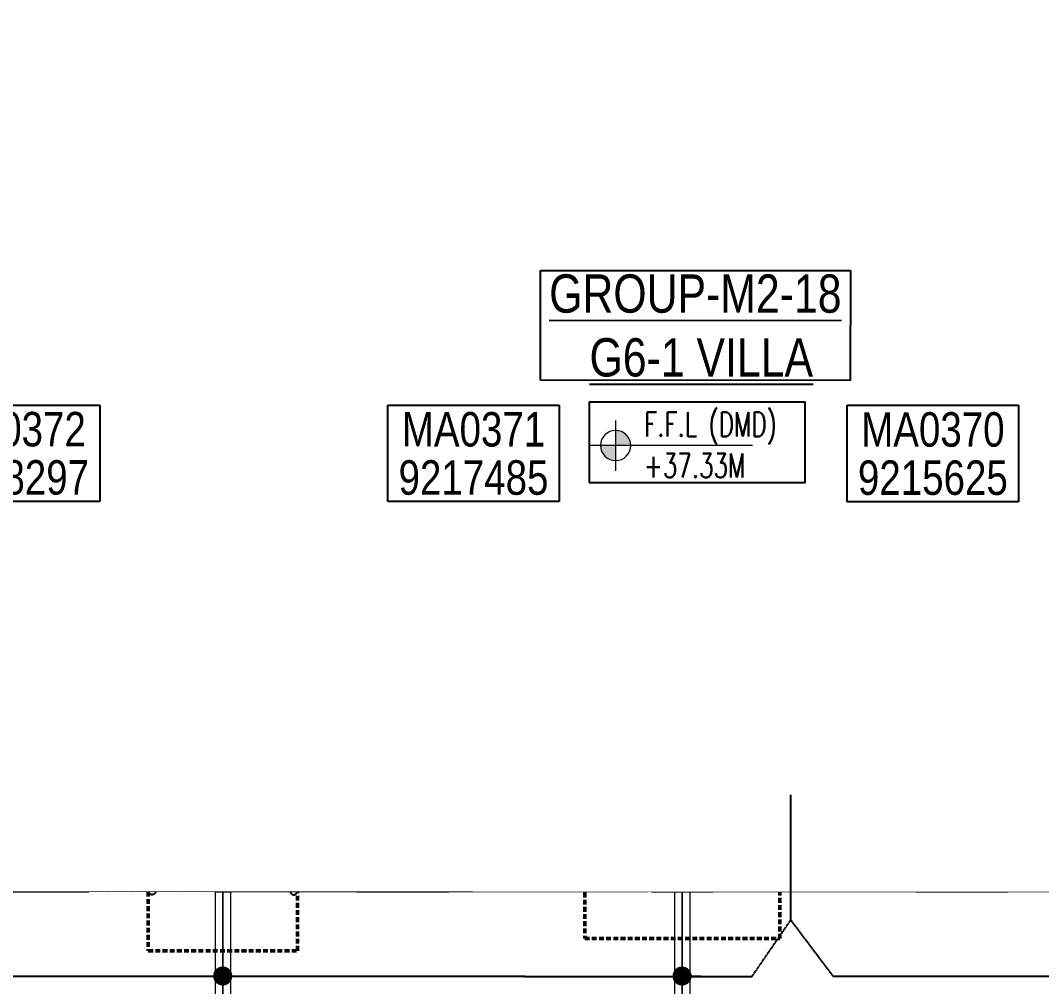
# Model space of a CAD drawing. Header units: centimetres. Extents: x -6122352 to 6876996, y -1694241 to 2592194.
# Drawn here: x 59237 to 72574, y -61901 to -49285 of the extents above; entities that cross this region are included whole.
import ezdxf
from ezdxf.xclip import XClip

# ---------------------------------------------------------------- set-up
doc = ezdxf.new("R2010")
doc.units = ezdxf.units.CM
doc.header["$MEASUREMENT"] = 0
doc.header["$XCLIPFRAME"] = 2
for name, pattern in [('DASHED2', [0.375, 0.25, -0.125]), ('XR-AR-MID-SETTING OUT FOR MASTER$0$23585-XR-AR-MID-GROUND FLOOR$0$23261-XR-AR-SI-GF$0$HIDDEN', [0.375, 0.25, -0.125]), ('XR-AR-MID-SETTING OUT FOR MASTER$0$23585-XR-AR-MID-GROUND FLOOR$0$945-4P-1-101-GROUND FLOOR PLAN$0$XR-MIDDLE-GROUND FLOOR PLAN$0$HIDDEN', [9.524999999999999, 6.35, -3.175]), ('XR-AR-MID-SETTING OUT FOR MASTER$0$23585-XR-AR-MID-GROUND FLOOR$0$945-4P-1-101-GROUND FLOOR PLAN$0$XR-MIDDLE-GROUND FLOOR PLAN$0$HIDDEN2', [0.1875, 0.125, -0.0625])]:
    doc.linetypes.add(name, pattern=pattern)
doc.layers.add('08-Compound Wall-4', color=7, linetype='Continuous', lineweight=25, true_color=0xff4405)
for name, color, linetype, lineweight in [('23585-XR-AR-DAMAC PLOT LIMITS$0$1-Mid units', 41, 'Continuous', 5), ('@ Foundations', 4, 'DASHED2', 50), ('A-ANNO-TEXT', 3, 'Continuous', 25), ('XR-AR-MID-SETTING OUT FOR MASTER$0$23585-XR-AR-MID-GROUND FLOOR$0$$A-GLAZ-WNDO', 232, 'Continuous', 9), ('XR-AR-MID-SETTING OUT FOR MASTER$0$23585-XR-AR-MID-GROUND FLOOR$0$$A-WALL', 1, 'Continuous', 5), ('XR-AR-MID-SETTING OUT FOR MASTER$0$23585-XR-AR-MID-GROUND FLOOR$0$A-DOOR', 31, 'Continuous', 5), ('XR-AR-MID-SETTING OUT FOR MASTER$0$23585-XR-AR-MID-GROUND FLOOR$0$A-DOOR-FULL', 1, 'Continuous', 9), ('XR-AR-MID-SETTING OUT FOR MASTER$0$23585-XR-AR-MID-GROUND FLOOR$0$A-EQUP-KITN-PLAN', 202, 'Continuous', 9), ('XR-AR-MID-SETTING OUT FOR MASTER$0$23585-XR-AR-MID-GROUND FLOOR$0$A-FLOR-OVHD', 9, 'XR-AR-MID-SETTING OUT FOR MASTER$0$23585-XR-AR-MID-GROUND FLOOR$0$23261-XR-AR-SI-GF$0$HIDDEN', 15), ('XR-AR-MID-SETTING OUT FOR MASTER$0$23585-XR-AR-MID-GROUND FLOOR$0$A-FLOR-PATT', 8, 'Continuous', 5), ('XR-AR-MID-SETTING OUT FOR MASTER$0$23585-XR-AR-MID-GROUND FLOOR$0$A-GLAZ-SILL', 8, 'Continuous', 5), ('XR-AR-MID-SETTING OUT FOR MASTER$0$23585-XR-AR-MID-GROUND FLOOR$0$A-GLAZ-WNDO', 232, 'Continuous', 9), ('XR-AR-MID-SETTING OUT FOR MASTER$0$23585-XR-AR-MID-GROUND FLOOR$0$A-WALL', 7, 'Continuous', 30), ('XR-AR-MID-SETTING OUT FOR MASTER$0$23585-XR-AR-MID-GROUND FLOOR$0$A-WALL-FNSH', 9, 'Continuous', 5), ('XR-AR-MID-SETTING OUT FOR MASTER$0$23585-XR-AR-MID-GROUND FLOOR$0$S-COLS', 51, 'Continuous', 40), ('Xref group 33-41$0$36-TAGLVL', 23, 'Continuous', 9)]:
    doc.layers.add(name, color=color, linetype=linetype, lineweight=lineweight)
for name, color, linetype in [('@MI-REF LAYER', 7, 'Continuous'), ('B_TH_4', 7, 'Continuous'), ('XR-AR-MID-SETTING OUT FOR MASTER$0$23585-XR-AR-MID-GROUND FLOOR$0$A-Flor-Hral', 3, 'Continuous'), ('XR-AR-MID-SETTING OUT FOR MASTER$0$23585-XR-AR-MID-GROUND FLOOR$0$A-Flor-Strs', 1, 'Continuous'), ('XR-AR-MID-SETTING OUT FOR MASTER$0$23585-XR-AR-MID-GROUND FLOOR$0$G-SHAD-20', 251, 'Continuous'), ('XR-AR-MID-SETTING OUT FOR MASTER$0$23585-XR-AR-MID-GROUND FLOOR$0$GS-HATCH-FLOOR TILE', 251, 'Continuous'), ('Xref group 33-41$0$S-LEVELS', 2, 'Continuous'), ('Xref group 33-41$0$TYPICAL NEW PROFILE', 3, 'Continuous')]:
    doc.layers.add(name, color=color, linetype=linetype)
doc.styles.add('Xref group 33-41$0$1710 X BOUNDARY WALL OPTION 1$0$Ariel', font='arial.ttf', dxfattribs={"width": 0.8})
doc.styles.add('Xref group 33-41$0$DLT_TEXT', font='romans.shx', dxfattribs={"width": 0.7})
doc.styles.add('Xref group 33-41$0$Overall SOP Plan$0$LAC-609-NG10-1-XREF-GRID-125SC$0$GRID-DIM-NO', font='arial.ttf', dxfattribs={"width": 0.8})

# ---------------------------------------------------------------- blocks, each defined once
blk = doc.blocks.new('23585-XR-AR-DAMAC PLOT LIMITS')
at = {"layer": '23585-XR-AR-DAMAC PLOT LIMITS$0$1-Mid units', "color": 251, "true_color": 0x636466}
for points in [[(496468.6435000002, 2768918.433700001), (496472.6968999999, 2768922.8575), (496490.3920999998, 2768906.6437), (496486.3384999996, 2768902.219900001)], [(496464.5900999997, 2768914.0099), (496468.6435000002, 2768918.433700001), (496486.3384999996, 2768902.219900001), (496482.2851, 2768897.7963)], [(496460.5367000001, 2768909.586300001), (496464.5900999997, 2768914.0099), (496482.2851, 2768897.7963), (496478.2317000004, 2768893.372500001)]]:
    blk.add_lwpolyline(points, close=True, dxfattribs=at)
blk = doc.blocks.new('A$Cf093b529')
at = {"layer": 'A-ANNO-TEXT'}
blk.add_blockref('23585-XR-AR-DAMAC PLOT LIMITS', (-495391.9901121984, -2768603.441896566), dxfattribs=at)
blk = doc.blocks.new('XR-AR-MID-SETTING OUT FOR MASTER$0$23585-XR-AR-MID-GROUND FLOOR$0$945-4P-1-101-GROUND FLOOR PLAN$0$XR-MIDDLE-CAR PARK HATCH')
at = {"layer": 'XR-AR-MID-SETTING OUT FOR MASTER$0$23585-XR-AR-MID-GROUND FLOOR$0$A-FLOR-PATT'}
blk.add_lwpolyline([(9250.002853021142, 100.0129149327577), (9249.99679574091, 5500.000000009181), (15050.00005108526, 5502.664669244065), (15050.00005108526, 100.450321876061)], close=True, dxfattribs=at)
blk = doc.blocks.new('*U773')
for points in [[(91, -5.684341886080801e-14), (41, -5.684341886080801e-14), (41, 1021), (91, 1021)], [(0, 0), (38, -5.684341886080801e-14), (38, -50), (50, -50), (50, -122.2246979483663), (0, -122.2246979483663)], [(1100, 2.842170943040401e-14), (1062, -2.842170943040401e-14), (1062, -49.99999999999997), (1050, -49.99999999999997), (1050, -122.2246979483662), (1100, -122.2246979483662)]]:
    blk.add_lwpolyline(points, close=True)
at = {"color": 8, "linetype": 'XR-AR-MID-SETTING OUT FOR MASTER$0$23585-XR-AR-MID-GROUND FLOOR$0$945-4P-1-101-GROUND FLOOR PLAN$0$XR-MIDDLE-GROUND FLOOR PLAN$0$HIDDEN2'}
blk.add_arc((41, -5.684341886080801e-14), 1021, 1.594950045944486e-15, 90, dxfattribs=at)
at = {"layer": 'XR-AR-MID-SETTING OUT FOR MASTER$0$23585-XR-AR-MID-GROUND FLOOR$0$A-GLAZ-SILL', "linetype": 'XR-AR-MID-SETTING OUT FOR MASTER$0$23585-XR-AR-MID-GROUND FLOOR$0$945-4P-1-101-GROUND FLOOR PLAN$0$XR-MIDDLE-GROUND FLOOR PLAN$0$HIDDEN2', "ltscale": 3}
blk.add_lwpolyline([(0, 0), (1100, 0), (1100, -122.2246979483662), (0, -122.2246979483662)], close=True, dxfattribs=at)
blk = doc.blocks.new('*U27')
for points in [[(91, -5.684341886080801e-14), (41, -5.684341886080801e-14), (41, 1021), (91, 1021)], [(0, 0), (38, -5.684341886080801e-14), (38, -50), (50, -50), (50, -249.9999019090924), (0, -249.9999019090924)], [(1100, 2.842170943040401e-14), (1062, -2.842170943040401e-14), (1062, -49.99999999999997), (1050, -49.99999999999997), (1050, -249.9999019090924), (1100, -249.9999019090924)]]:
    blk.add_lwpolyline(points, close=True)
at = {"color": 8, "linetype": 'XR-AR-MID-SETTING OUT FOR MASTER$0$23585-XR-AR-MID-GROUND FLOOR$0$945-4P-1-101-GROUND FLOOR PLAN$0$XR-MIDDLE-GROUND FLOOR PLAN$0$HIDDEN2'}
blk.add_arc((41, -5.684341886080801e-14), 1021, 1.594950045944486e-15, 90, dxfattribs=at)
at = {"layer": 'XR-AR-MID-SETTING OUT FOR MASTER$0$23585-XR-AR-MID-GROUND FLOOR$0$A-GLAZ-SILL', "linetype": 'XR-AR-MID-SETTING OUT FOR MASTER$0$23585-XR-AR-MID-GROUND FLOOR$0$945-4P-1-101-GROUND FLOOR PLAN$0$XR-MIDDLE-GROUND FLOOR PLAN$0$HIDDEN2', "ltscale": 3}
blk.add_lwpolyline([(0, 0), (1100, 0), (1100, -249.9999019090924), (0, -249.9999019090924)], close=True, dxfattribs=at)
blk = doc.blocks.new('XR-AR-MID-SETTING OUT FOR MASTER$0$23585-XR-AR-MID-GROUND FLOOR$0$945-4P-1-101-GROUND FLOOR PLAN$0$XR-MIDDLE-GROUND FLOOR PLAN$0$A$C69996ABC')
at = {"layer": 'XR-AR-MID-SETTING OUT FOR MASTER$0$23585-XR-AR-MID-GROUND FLOOR$0$A-FLOR-OVHD', "linetype": 'XR-AR-MID-SETTING OUT FOR MASTER$0$23585-XR-AR-MID-GROUND FLOOR$0$945-4P-1-101-GROUND FLOOR PLAN$0$XR-MIDDLE-GROUND FLOOR PLAN$0$HIDDEN2', "ltscale": 5}
for p, q in [((-1.567610912189821e-07, 0.8999993633871721), (0.09999984323878941, 0.8999992964713464)), ((-1.567610912189821e-07, 0.8999993633871721), (-1.567612066821766e-07, -6.366128229018386e-07)), ((-1.567612066821766e-07, -6.366128229018386e-07), (0.09999984323878763, -7.035294533608294e-07))]:
    blk.add_line(p, q, dxfattribs=at)
blk.add_lwpolyline([(0.09999984323878763, 0.8499993633871732), (0.2499998432387915, 0.4499993633871799), (0.1000013713221097, 0.04999936338717248)], dxfattribs=at)
at = {"layer": 'XR-AR-MID-SETTING OUT FOR MASTER$0$23585-XR-AR-MID-GROUND FLOOR$0$A-GLAZ-WNDO'}
for p, q in [((0.09999984323878763, 0.8499993633871732), (0.09999984323878763, 0.8999993633871703)), ((0.09999984323878941, 0.8999993633871721), (0.09999984323878763, -6.366128264545523e-07)), ((0.2499998432387809, 0.8499993633871732), (0.09999984323878763, 0.8499993633871732)), ((0.2499998432387809, 0.8999993633871703), (0.2499998432387809, 0.8499993633871732)), ((0.2499998432387809, 0.8499993633871732), (0.2499998432387809, 0.04999936338717248)), ((0.09999984323878763, -6.366128246781955e-07), (0.09999984323878763, 0.04999936338717248)), ((0.09999984323878763, 0.04999936338717248), (0.2499998432387809, 0.04999936338717248)), ((0.249999843238875, -6.366128388890502e-07), (0.249999843238875, 0.04999936338715827))]:
    blk.add_line(p, q, dxfattribs=at)
for points in [[(0.2499986387444419, 0.8999993968456259), (0.0999998435430971, 0.8999992964713464)], [(0.09999984323878763, -7.035294533608294e-07), (0.2499998432388448, -6.366128317836228e-07)]]:
    blk.add_lwpolyline(points, dxfattribs=at)
blk.add_lwpolyline([(0.2499998432387951, 0.8499993633871732), (0.2499998432387933, 0.04999936338717248), (0.1999998432387962, 0.04999936338717248), (0.1999998432387962, 0.8499993633871732)], close=True, dxfattribs=at)
blk = doc.blocks.new('XR-AR-MID-SETTING OUT FOR MASTER$0$23585-XR-AR-MID-GROUND FLOOR$0$945-4P-1-101-GROUND FLOOR PLAN$0$XR-MIDDLE-GROUND FLOOR PLAN$0$A$C70344426')
at = {"layer": 'XR-AR-MID-SETTING OUT FOR MASTER$0$23585-XR-AR-MID-GROUND FLOOR$0$A-GLAZ-SILL'}
blk.add_line((0.2499999770719823, 2.649999396845162), (0.2499999770722034, -6.03154830969288e-07), dxfattribs=at)
at = {"layer": 'XR-AR-MID-SETTING OUT FOR MASTER$0$23585-XR-AR-MID-GROUND FLOOR$0$A-GLAZ-WNDO'}
for p, q in [((-2.292779743839901e-08, 2.649999396845162), (-2.292779743839901e-08, 2.599999396845165)), ((-2.292779743839901e-08, 2.649999396845162), (0.2499999770719823, 2.649999396845162)), ((-2.292779743839901e-08, 2.599999396845165), (0.14999997707221, 2.599999396845165)), ((0.14999997707221, 2.599999396845165), (0.14999997707221, 2.649999396845162)), ((0.14999997707221, 2.599999396845165), (0.1499999770722091, -6.031548327456449e-07)), ((-2.29277832275443e-08, 1.799999396845166), (-2.29277832275443e-08, 1.749999396845167)), ((0.14999997707221, 1.799999396845166), (-2.29277832275443e-08, 1.799999396845166)), ((-2.29277832275443e-08, 1.749999396845167), (0.14999997707221, 1.749999396845167)), ((0.14999997707221, 1.749999396845167), (0.14999997707221, 1.799999396845166)), ((-2.29277832275443e-08, 0.8999993968451641), (-2.292778233936588e-08, 0.8499993968451669)), ((0.14999997707221, 0.8999993968451641), (-2.29277832275443e-08, 0.8999993968451641)), ((-2.292778233936588e-08, 0.8499993968451669), (0.14999997707221, 0.8499993968451669)), ((-2.292778233936588e-08, 0.8499993968451669), (-2.292778233936588e-08, 0.04999939684516619)), ((0.14999997707221, 0.8499993968451669), (0.14999997707221, 0.8999993968451641)), ((0.1499999770722091, 0.04999939684516619), (-2.292778233936588e-08, 0.04999939684516619)), ((-2.29278782626352e-08, -6.031548451801427e-07), (-2.29278782626352e-08, 0.04999939684515198)), ((0.1499999770722091, -6.03154830969288e-07), (0.1499999770722091, 0.04999939684516619)), ((0.2499999770722034, -6.03154830969288e-07), (-2.292778233936588e-08, -6.03154830969288e-07))]:
    blk.add_line(p, q, dxfattribs=at)
blk.add_lwpolyline([(0.04999997707220061, 1.799999396845166), (0.04999997707219972, 2.599999396845165), (-2.292779743839901e-08, 2.599999396845165), (-2.292779566204217e-08, 0.8999993968451641), (0.0499999770722015, 0.8999993968451641), (0.04999997707220061, 1.749999396845167)], dxfattribs=at)
blk.add_lwpolyline([(-2.292779566204217e-08, 0.8499993968451669), (-2.292779655022059e-08, 0.04999939684516619), (0.04999997707220061, 0.04999939684516619), (0.0499999770722015, 0.8499993968451669)], close=True, dxfattribs=at)
blk = doc.blocks.new('*U28')
for points in [[(0, 69.99999979828543), (38, 69.99999979828549), (38, 119.9999997982854), (50, 119.9999997982854), (50, 179.9999998655237), (0, 179.9999998655237)], [(1100, 69.9999997982854), (1062, 69.99999979828546), (1062, 119.9999997982854), (1050, 119.9999997982854), (1050, 179.9999998655236), (1100, 179.9999998655236)], [(91, 69.99999979828549), (41, 69.99999979828549), (41, -951.0000002017147), (91, -951.0000002017147)]]:
    blk.add_lwpolyline(points, close=True)
at = {"color": 8, "linetype": 'XR-AR-MID-SETTING OUT FOR MASTER$0$23585-XR-AR-MID-GROUND FLOOR$0$945-4P-1-101-GROUND FLOOR PLAN$0$XR-MIDDLE-GROUND FLOOR PLAN$0$HIDDEN2'}
blk.add_arc((41, 69.99999979828549), 1021, 270, 0, dxfattribs=at)
at = {"layer": 'XR-AR-MID-SETTING OUT FOR MASTER$0$23585-XR-AR-MID-GROUND FLOOR$0$A-GLAZ-SILL', "linetype": 'XR-AR-MID-SETTING OUT FOR MASTER$0$23585-XR-AR-MID-GROUND FLOOR$0$945-4P-1-101-GROUND FLOOR PLAN$0$XR-MIDDLE-GROUND FLOOR PLAN$0$HIDDEN2', "ltscale": 3}
blk.add_lwpolyline([(0, 69.99999979828543), (1100, 69.99999979828543), (1100, 179.9999998655236), (0, 179.9999998655236)], close=True, dxfattribs=at)
blk = doc.blocks.new('XR-AR-MID-SETTING OUT FOR MASTER$0$23585-XR-AR-MID-GROUND FLOOR$0$945-4P-1-101-GROUND FLOOR PLAN$0$XR-MIDDLE-GROUND FLOOR PLAN$0$A$C2DB306E2')
at = {"layer": 'XR-AR-MID-SETTING OUT FOR MASTER$0$23585-XR-AR-MID-GROUND FLOOR$0$A-DOOR-FULL'}
for p, q in [((0.1500002073711251, 1.24999990754791), (0.05000020737113076, 1.24999990754791)), ((0.05000020737113076, 1.24999990754791), (0.05000020737113076, 1.199999907547909)), ((0.1500002073711251, 1.199999907547909), (0.1500002073711251, 1.24999990754791)), ((0.05000020737113076, 1.199999907547909), (0.1500002073711251, 1.199999907547909)), ((2.073711318217875e-07, 0.7999999075479082), (2.073711318217875e-07, -9.245209264818754e-08)), ((2.073711318217875e-07, 0.7999999075479082), (0.04000020737113097, 0.7999999075479082)), ((0.04000020737113097, 0.7999999075479082), (0.04000020737113452, -9.245209264818754e-08)), ((0.05000020737113253, 0.3499999075479089), (0.05000020737113253, 0.3999999075479096)), ((0.05000020737113253, 0.3999999075479096), (0.1500002073711322, 0.399999907547908)), ((0.1500002073711322, 0.3499999075479073), (0.05000020737113253, 0.3499999075479089)), ((0.1500002073711322, 0.399999907547908), (0.1500002073711322, 0.3499999075479073)), ((2.073711318217875e-07, -9.245209264818754e-08), (0.04000020737113452, -9.245209264818754e-08))]:
    blk.add_line(p, q, dxfattribs=at)
at = {"layer": 'XR-AR-MID-SETTING OUT FOR MASTER$0$23585-XR-AR-MID-GROUND FLOOR$0$A-GLAZ-SILL', "linetype": 'XR-AR-MID-SETTING OUT FOR MASTER$0$23585-XR-AR-MID-GROUND FLOOR$0$945-4P-1-101-GROUND FLOOR PLAN$0$XR-MIDDLE-GROUND FLOOR PLAN$0$HIDDEN2', "ltscale": 3}
for p, q in [((0.05000020737113076, 1.199999907547909), (0.05000020737113431, 0.399999907547908)), ((0.1500002073711251, 1.199999907547909), (0.1500002073711304, 0.3999999075479083))]:
    blk.add_line(p, q, dxfattribs=at)
blk = doc.blocks.new('XR-AR-MID-SETTING OUT FOR MASTER$0$23585-XR-AR-MID-GROUND FLOOR$0$945-4P-1-101-GROUND FLOOR PLAN$0$XR-MIDDLE-GROUND FLOOR PLAN$0$BREAK LINE1')
blk.add_lwpolyline([(648.1633601741578, -6.16698093744526, 0, 0, 0), (100.7725748287976, -6.16698093744526, 16.74478720384293, 16.74478720384293, 0), (38.27257482879577, -177.8843240237456, 16.74478720384293, 16.74478720384293, 0), (-86.72742517120423, 165.5503621488551, 16.74478720384293, 16.74478720384293, 0), (-149.2274251712042, -6.166980937447079, 0, 0, 0), (-912.0704092131346, -6.166980937441622, 0, 0, 0)], format="xyseb")
blk = doc.blocks.new('XR-AR-MID-SETTING OUT FOR MASTER$0$23585-XR-AR-MID-GROUND FLOOR$0$945-4P-1-101-GROUND FLOOR PLAN$0$XR-MIDDLE-GROUND FLOOR PLAN$0$WRFWF')
at = {"layer": 'XR-AR-MID-SETTING OUT FOR MASTER$0$23585-XR-AR-MID-GROUND FLOOR$0$A-FLOR-OVHD', "linetype": 'XR-AR-MID-SETTING OUT FOR MASTER$0$23585-XR-AR-MID-GROUND FLOOR$0$945-4P-1-101-GROUND FLOOR PLAN$0$XR-MIDDLE-GROUND FLOOR PLAN$0$HIDDEN', "ltscale": 0.1}
for p, q in [((9250.00889430586, 14089.9999996908), (9250.008894346622, 9909.449274283641)), ((10350.00889432596, 14089.44927426482), (9250.008894305867, 14089.44927426484)), ((10350.00889432159, 13809.44927426483), (9250.008894308598, 13809.44927426484)), ((10350.00889431722, 13529.44927426483), (9250.008894311328, 13529.44927426484)), ((10350.00889431286, 13249.44927426483), (9250.008894314058, 13249.44927426484)), ((10350.00889431286, 12969.44927426484), (9250.008894314054, 12969.44927426485)), ((10350.00889431285, 12689.44927426484), (9250.00889431405, 12689.44927426486)), ((10350.00889431285, 12409.44927426485), (9250.008894314047, 12409.44927426486)), ((10350.00889431284, 12129.44927426485), (9250.008894314044, 12129.44927426487)), ((10350.00889431284, 11849.44927426486), (9250.00889431404, 11849.44927426487)), ((10350.00889431284, 11569.44927426486), (9250.008894314036, 11569.44927426488)), ((10350.00889431283, 11289.44927426487), (9250.00889431403, 11289.44927426488)), ((10350.00889431283, 11009.44927426487), (9250.008894314027, 11009.44927426489)), ((10350.00889432794, 11009.4492742833), (10350.00889432794, 9909.449274272882)), ((10350.00889432794, 9909.449274272882), (9250.008894346622, 9909.449274283641))]:
    blk.add_line(p, q, dxfattribs=at)
blk.add_lwpolyline([(10350.00889430916, 14369.99999969173), (10350.00889431698, 11009.4492742833)], dxfattribs=at)
blk = doc.blocks.new('XR-AR-MID-SETTING OUT FOR MASTER$0$23585-XR-AR-MID-GROUND FLOOR$0$945-4P-1-101-GROUND FLOOR PLAN$0$XR-MIDDLE-GROUND FLOOR PLAN$0$ASDASDASD')
blk.add_wipeout([(-42428.49006074868, 24502.348435747233), (-42278.49006074868, 24502.348435747143), (-42278.490060748925, 24052.348435747146), (-42428.49006074892, 24052.34843574723)])
blk.add_hatch(color=256).paths.add_polyline_path([(-42428.49006074868, 24502.34843574724), (-42278.49006074868, 24502.34843574715), (-42428.49006074893, 24052.34843574724)])
for p, q in [((-42278.49006074868, 24502.34843574715), (-42428.49006074868, 24502.34843574724)), ((-42428.49006074868, 24502.34843574724), (-42428.49006074893, 24052.34843574724)), ((-42428.49006074893, 24052.34843574724), (-42278.49006074868, 24502.34843574715)), ((-42278.49006074893, 24052.34843574715), (-42278.49006074868, 24502.34843574715)), ((-42428.49006074893, 24052.34843574724), (-42278.49006074893, 24052.34843574715))]:
    blk.add_line(p, q)
blk = doc.blocks.new('*U26')
at = {"color": 0, "linetype": 'ByBlock'}
blk.add_line((0, 300.373844656252), (0, 0), dxfattribs=at)
at = {"color": 0, "linetype": 'ByBlock', "const_width": 15.00000006679886}
blk.add_lwpolyline([(194.8557167125982, 187.8738441410269), (0, 300.373844656252), (-194.8557167125982, 187.8738441410269)], dxfattribs=at)
blk.add_circle((0, 0), 45.00000020605512)
blk = doc.blocks.new('XR-AR-MID-SETTING OUT FOR MASTER$0$23585-XR-AR-MID-GROUND FLOOR$0$A$C08698786')
at = {"layer": 'XR-AR-MID-SETTING OUT FOR MASTER$0$23585-XR-AR-MID-GROUND FLOOR$0$S-COLS', "color": 252, "lineweight": 30}
for points in [[(5900, 19472.65428233147), (5899.999999761581, 18772.65428209305), (6100, 18772.65428209305), (6099.999999761581, 19472.65428209305)], [(-100.1414103507996, 18727.55777406693), (-100.141410112381, 17727.55777406693), (99.85858964920044, 17727.55777430534), (99.85858988761902, 18727.55777430534)], [(-100.1111845970154, 16144.64576864243), (-100.111184835434, 14944.64576864243), (99.88881516456604, 14944.64576816559), (99.88881492614746, 16144.64576816559)], [(5900.000467061996, 15688.03591275215), (5900.000467061996, 14688.03591275215), (6100.000467061996, 14688.03591299057), (6100.000467061996, 15688.03591299057)], [(5900.001027584076, 11147.2902572155), (5900.001027584076, 9747.290257692337), (6100.001027584076, 9747.290257453918), (6100.001027584076, 11147.29025769234)], [(-100.029412984848, 9156.81441116333), (-100.029412984848, 7756.814410686493), (99.97058701515198, 7756.81441116333), (99.97058701515198, 9156.814410686493)], [(-99.99135446548462, 6699.998335123062), (-99.99135446548462, 5499.998335123062), (100.0086455345154, 5499.998334884644), (100.0086455345154, 6699.998334646225)], [(5900.001601219177, 6500), (5900.001601219177, 5499.999999523163), (6100.001601219177, 5500), (6100.001601219177, 6499.999999523163)], [(-200.1009931564331, 549.9997375011444), (199.8990068435669, 549.9997372627258), (199.8990068435669, 349.999737739563), (-200.1009931564331, 349.9997375011444)], [(5799.899006843567, 549.9997372627258), (6199.899006605148, 549.9997370243073), (6199.899006843567, 349.9997375011444), (5799.899006843567, 349.9997372627258)]]:
    blk.add_lwpolyline(points, close=True, dxfattribs=at)
blk = doc.blocks.new('XR-AR-MID-SETTING OUT FOR MASTER')
at = {"layer": 'XR-AR-MID-SETTING OUT FOR MASTER$0$23585-XR-AR-MID-GROUND FLOOR$0$A-EQUP-KITN-PLAN', "color": 8}
for p, q in [((3900.071841031313, 15202.66031169891), (5500.076263219118, 15202.66031217575)), ((3900.071840971708, 14952.66031217575), (3900.071841031313, 15202.66031169891)), ((5500.0762629807, 14952.66031169891), (5500.076263219118, 15202.66031217575)), ((3500.047055631876, 14252.66031169891), (5300.028238087893, 14252.66031217575)), ((5300.027079373598, 12102.66431617737), (5300.028238087893, 14252.66031217575)), ((4404.893656820059, 11502.66881656647), (4404.895194619894, 12102.66970968246)), ((4404.895194619894, 12102.66970968246), (5300.027079373598, 12102.66431617737))]:
    blk.add_line(p, q, dxfattribs=at)
at = {"layer": 'XR-AR-MID-SETTING OUT FOR MASTER$0$23585-XR-AR-MID-GROUND FLOOR$0$A-Flor-Hral', "color": 8}
blk.add_lwpolyline([(100.008808940649, 14902.65850448608), (2090.008809119463, 14902.65850496292), (2090.008808881044, 14852.65850448608), (100.0088091790676, 14852.65850496292)], dxfattribs=at)
at = {"layer": 'XR-AR-MID-SETTING OUT FOR MASTER$0$23585-XR-AR-MID-GROUND FLOOR$0$A-FLOR-OVHD', "color": 8, "linetype": 'XR-AR-MID-SETTING OUT FOR MASTER$0$23585-XR-AR-MID-GROUND FLOOR$0$23261-XR-AR-SI-GF$0$HIDDEN', "ltscale": 5}
for p, q in [((5500.000221520662, 14952.65890216827), (3899.995457738638, 14952.65890169144)), ((3900.071499198675, 14852.66031217575), (5500.076263397932, 14852.66031265259)), ((5579.946963220835, 12102.66686105728), (5579.94848254323, 14852.65977716446)), ((3400.046698898077, 14152.65701627731), (3400.011432737112, 12202.66620731354)), ((3500.053779155016, 12202.66576147079), (3500.053778856993, 14152.65753126144)), ((5400.002383977175, 12002.66818761826), (5900.001078754663, 11502.66702699661)), ((5900.010024100542, 12002.66746664047), (5400.002384632826, 11502.66700839996))]:
    blk.add_line(p, q, dxfattribs=at)
blk.add_lwpolyline([(2749.981962949038, 12002.63648319244), (3249.976088136435, 12002.63648366928), (3249.976087421179, 11502.65313434601), (2749.981963723898, 11502.65313434601)], close=True, dxfattribs=at)
for points in [[(2749.981962949038, 12002.63648319244), (3249.976087421179, 11502.65313434601)], [(2749.981963723898, 11502.65313434601), (3249.976088136435, 12002.63648366928)]]:
    blk.add_lwpolyline(points, dxfattribs=at)
at = {"layer": 'XR-AR-MID-SETTING OUT FOR MASTER$0$23585-XR-AR-MID-GROUND FLOOR$0$A-Flor-Strs', "color": 8}
for p, q in [((2040.00880882144, 14952.65850496292), (100.0088088214397, 14952.65850496292)), ((1200.008809238672, 14952.65850496292), (1200.008808940649, 14902.65850400925)), ((1480.008808463812, 14952.65850496292), (1480.008808642626, 14902.65850543976)), ((1760.008809119463, 14952.65850448608), (1760.008808940649, 14902.65850448608)), ((2040.00880882144, 14952.65850496292), (2040.008809179068, 14902.65850400925)), ((1200.008808404207, 14852.65850448608), (1200.00880882144, 13952.65850496292)), ((1480.008808940649, 14852.65850448608), (1480.008808940649, 13952.65850400925)), ((1760.008809119463, 14852.65850448608), (1760.008808523417, 13952.65850448608)), ((2040.008808940649, 14852.65850448608), (2040.008808881044, 13952.65850448608)), ((1480.008808881044, 13902.65850496292), (1480.008808583021, 13852.65850496292)), ((1760.008809000254, 13902.65850448608), (1760.008809000254, 13852.65850496292)), ((2040.008808881044, 13902.65850496292), (2040.008808881044, 13852.65850400925)), ((1100.008809238672, 13852.65850496292), (100.0088088810444, 13852.65850400925)), ((1200.00880882144, 13852.65850448608), (1200.008808583021, 13573.20923042297)), ((1100.008808940649, 13572.65850400925), (100.008808940649, 13572.65850448608)), ((1200.008809119463, 13572.65850448608), (1150.008809417486, 13572.65850448608)), ((5900.008223325014, 5802.664086818695), (4249.995741575956, 5802.666512012482)), ((5900.008222848177, 5502.664668560028), (4249.999916404486, 5502.666511535645))]:
    blk.add_line(p, q, dxfattribs=at)
blk.add_lwpolyline([(1200.008809119463, 13902.65850448608), (1200.008808881044, 13852.65850400925), (1150.008809179068, 13852.65850496292)], dxfattribs=at)
at = {"layer": 'XR-AR-MID-SETTING OUT FOR MASTER$0$23585-XR-AR-MID-GROUND FLOOR$0$A-Flor-Strs', "color": 8, "const_width": 15.00000006679886}
blk.add_lwpolyline([(455.1530921757221, 13685.15850496292), (650.0088085234165, 13572.65850496292), (844.8645255863667, 13685.15850543976)], dxfattribs=at)
at = {"layer": 'XR-AR-MID-SETTING OUT FOR MASTER$0$23585-XR-AR-MID-GROUND FLOOR$0$A-Flor-Strs', "color": 8}
blk.add_circle((2040.008809119463, 14402.65850496292), 45.00000020605513, dxfattribs=at)
at = {"layer": 'XR-AR-MID-SETTING OUT FOR MASTER$0$23585-XR-AR-MID-GROUND FLOOR$0$A-WALL', "color": 8}
for points in [[(5899.999999791384, 19472.65428161621), (6099.999999731779, 19472.65428209305), (6100.001724034548, 5500.167464256287), (5900.001724511385, 5500.167624473572), (5900.00086197257, 14852.65960931778), (5500.076263397932, 14852.66031265259), (5500.0762629807, 14952.66031169891), (5900.000431150198, 14952.65961027145)], [(3900.046799689531, 14852.65960979462), (3900.046799749136, 14952.65960931778), (3400.047055512667, 14952.661257267), (3400.046698898077, 14152.65701627731), (3500.047055453062, 14152.6577372551), (3500.047055572271, 14852.65960979462)], [(3400.011432737112, 12202.66620731354), (3500.05377843976, 12202.66548633575), (3500.054259866476, 11502.6662735939), (4400.00315502286, 11502.6662735939), (4400.003322631121, 11252.66687631607), (3650.009347468615, 11252.66637420654), (3650.00999417901, 11027.59896087646), (3399.999906569719, 11027.60113668442)], [(4249.99788531661, 5499.997992992401), (3049.999798089266, 5499.998546600342), (3049.999915927649, 5749.998607635498), (4000.1953599751, 5749.998309612274), (4000.194991916418, 8849.999089241028), (3300.031373769045, 8849.999089241028), (3300.03137382865, 8950.028236865997), (3399.980282574892, 8950.188519954681), (3400.07691988349, 9927.598960876465), (3649.996516317129, 9927.59895992279), (3650.010299950838, 9100.016639709473), (4249.999546438456, 9099.986570835114)], [(2100.104106515646, 8950.142809391022), (2099.943570882082, 9050.155592918396), (2199.988806694746, 9050.153767585754), (2199.989685982466, 8950.146322250366), (2300.031373292208, 8950.151598453522), (2300.031373888254, 8850.08178806305), (2000.048611432314, 8850.14280796051), (2000.048610955477, 8950.14280796051)], [(99.9999164044857, 5750.000005722046), (399.9999158680439, 5750.00000667572), (399.9998005926609, 5499.999855995178), (99.99991658329964, 5500.000007152557)]]:
    blk.add_lwpolyline(points, close=True, dxfattribs=at)
for points in [[(3500.047055572271, 14852.65960979462), (3400.047011226416, 14852.65965414047)], [(5700.000849276781, 12002.66818761826), (5900.010024160147, 12002.66818761826), (5900.010264188051, 12102.67056417465), (5300.001914769411, 12102.66581106186), (5300.002845078707, 11502.66761207581), (5300.003155499697, 11502.66747426987), (5300.003322392702, 11252.66747808456), (5900.008223563433, 11252.66787910461), (5900.008823722601, 11502.66700792313), (5400.002380043268, 11502.66700792313), (5400.002380281687, 12002.66818714142), (5700.000849276781, 12002.66818761826)], [(2100.039519578218, 11049.97698402405), (2100.039519578218, 10949.99824142456)]]:
    blk.add_lwpolyline(points, dxfattribs=at)
at = {"layer": 'XR-AR-MID-SETTING OUT FOR MASTER$0$23585-XR-AR-MID-GROUND FLOOR$0$A-WALL-FNSH', "color": 8}
for points in [[(2080.02239587903, 10929.99824142456), (119.995479375124, 10929.99824142456), (119.9793129861355, 8972.785739421844), (1100.04861047864, 8972.787498474121), (1100.048610597849, 8952.787498474121)], [(2099.966006189585, 9949.988984107971), (2079.984055787325, 9949.990225315094), (2080.02239587903, 10929.99824142456)]]:
    blk.add_lwpolyline(points, dxfattribs=at)
at = {"layer": '08-Compound Wall-4', "ltscale": 100}
blk.add_blockref('XR-AR-MID-SETTING OUT FOR MASTER$0$23585-XR-AR-MID-GROUND FLOOR$0$945-4P-1-101-GROUND FLOOR PLAN$0$XR-MIDDLE-CAR PARK HATCH', (-9150.000085264444, 0.1875896453857422), dxfattribs=at)
at = {"layer": 'XR-AR-MID-SETTING OUT FOR MASTER$0$23585-XR-AR-MID-GROUND FLOOR$0$$A-GLAZ-WNDO', "color": 8}
for name, p, xscale, yscale, zscale, rotation in [('XR-AR-MID-SETTING OUT FOR MASTER$0$23585-XR-AR-MID-GROUND FLOOR$0$945-4P-1-101-GROUND FLOOR PLAN$0$XR-MIDDLE-GROUND FLOOR PLAN$0$A$C69996ABC', (5300.002552062273, 11252.66763496399), 1000.000000000049, 1000.000000000049, 1000.000000000049, 90), ('XR-AR-MID-SETTING OUT FOR MASTER$0$23585-XR-AR-MID-GROUND FLOOR$0$945-4P-1-101-GROUND FLOOR PLAN$0$XR-MIDDLE-GROUND FLOOR PLAN$0$A$C70344426', (400.0005185902119, 5499.999113082886), -1000.000000000001, 1000.000000000001, 1000.000000000001, 270)]:
    blk.add_blockref(name, p, dxfattribs=dict(at, xscale=xscale, yscale=yscale, zscale=zscale, rotation=rotation))
at = {"layer": 'XR-AR-MID-SETTING OUT FOR MASTER$0$23585-XR-AR-MID-GROUND FLOOR$0$$A-WALL', "color": 8}
blk.add_blockref('XR-AR-MID-SETTING OUT FOR MASTER$0$23585-XR-AR-MID-GROUND FLOOR$0$945-4P-1-101-GROUND FLOOR PLAN$0$XR-MIDDLE-GROUND FLOOR PLAN$0$WRFWF', (-9150.000085562468, -796.7907695770264), dxfattribs=at)
at = {"layer": 'XR-AR-MID-SETTING OUT FOR MASTER$0$23585-XR-AR-MID-GROUND FLOOR$0$A-DOOR', "color": 8, "xscale": -1000.000000000001, "yscale": 1000.000000000001, "zscale": 1000.000000000001, "rotation": 270}
blk.add_blockref('XR-AR-MID-SETTING OUT FOR MASTER$0$23585-XR-AR-MID-GROUND FLOOR$0$945-4P-1-101-GROUND FLOOR PLAN$0$XR-MIDDLE-GROUND FLOOR PLAN$0$A$C2DB306E2', (750.048703700304, 8800.109192848206), dxfattribs=at)
at = {"layer": 'XR-AR-MID-SETTING OUT FOR MASTER$0$23585-XR-AR-MID-GROUND FLOOR$0$A-DOOR-FULL', "color": 8, "xscale": 0.8181820445283869, "yscale": 0.8181820445283869, "zscale": 0.8181820445283869, "rotation": 90}
for p in [(2100.065477222204, 11149.97698354721), (2099.986753255129, 9050.14365196228)]:
    blk.add_blockref('*U773', p, dxfattribs=at)
at = {"layer": 'XR-AR-MID-SETTING OUT FOR MASTER$0$23585-XR-AR-MID-GROUND FLOOR$0$A-DOOR-FULL', "color": 8, "rotation": 90}
blk.add_blockref('*U27', (3399.986430436373, 9927.598960399628), dxfattribs=at)
at = {"layer": 'XR-AR-MID-SETTING OUT FOR MASTER$0$23585-XR-AR-MID-GROUND FLOOR$0$A-DOOR-FULL', "color": 8, "xscale": -0.909090909090913, "yscale": 0.909090909090913, "zscale": 0.909090909090913}
blk.add_blockref('*U28', (3300.031373530626, 8786.391873836517), dxfattribs=at)
at = {"layer": 'XR-AR-MID-SETTING OUT FOR MASTER$0$23585-XR-AR-MID-GROUND FLOOR$0$A-FLOR-OVHD', "color": 8, "linetype": 'XR-AR-MID-SETTING OUT FOR MASTER$0$23585-XR-AR-MID-GROUND FLOOR$0$23261-XR-AR-SI-GF$0$HIDDEN', "ltscale": 5, "xscale": -0.9999999999999997, "rotation": 194.2810957359752}
blk.add_blockref('XR-AR-MID-SETTING OUT FOR MASTER$0$23585-XR-AR-MID-GROUND FLOOR$0$945-4P-1-101-GROUND FLOOR PLAN$0$XR-MIDDLE-GROUND FLOOR PLAN$0$BREAK LINE1', (675.0088040530682, 13433.20923042297), dxfattribs=at)
at = {"layer": 'XR-AR-MID-SETTING OUT FOR MASTER$0$23585-XR-AR-MID-GROUND FLOOR$0$A-Flor-Strs', "color": 8}
blk.add_blockref('*U26', (5075.001124709845, 5502.291454792023), dxfattribs=at)
at = {"layer": 'XR-AR-MID-SETTING OUT FOR MASTER$0$23585-XR-AR-MID-GROUND FLOOR$0$G-SHAD-20', "color": 8}
blk.add_blockref('XR-AR-MID-SETTING OUT FOR MASTER$0$23585-XR-AR-MID-GROUND FLOOR$0$945-4P-1-101-GROUND FLOOR PLAN$0$XR-MIDDLE-GROUND FLOOR PLAN$0$ASDASDASD', (44478.49782505631, -10849.71202945709), dxfattribs=at)
at = {"layer": 'XR-AR-MID-SETTING OUT FOR MASTER$0$23585-XR-AR-MID-GROUND FLOOR$0$A-Flor-Hral', "color": 8}
blk.add_lwpolyline([(1150.008809179068, 13560.48195743561), (1150.008809059858, 13902.65850496292), (2090.008809238672, 13902.65850496292), (2090.008809119463, 13952.65850496292), (1100.008808940649, 13952.65850448608), (1100.008809119463, 13547.75468444824)], dxfattribs=at)
at = {"layer": 'XR-AR-MID-SETTING OUT FOR MASTER$0$23585-XR-AR-MID-GROUND FLOOR$0$A-Flor-Strs', "color": 8}
blk.add_lwpolyline([(650.0088085234165, 13572.65850496292), (650.008808940649, 14402.65850448608), (2040.008809119463, 14402.65850496292)], dxfattribs=at)
at = {"layer": 'XR-AR-MID-SETTING OUT FOR MASTER$0$23585-XR-AR-MID-GROUND FLOOR$0$A-WALL', "color": 8}
for points in [[(99.99999931454659, 19472.65428209305), (-99.99999925494194, 19472.65428256989), (-99.998236566782, 5500.00000667572), (100.0017631351948, 5500.000006198883), (99.9995484650135, 8850.141927242279), (1100.048611491919, 8850.10940027237), (1100.048611015081, 8950.109399795532), (100.03925588727, 8950.072475910187), (100.0088088810444, 10949.9982419014), (2099.951952844858, 10949.99824142456), (2099.998660355806, 9950.143901348114), (2199.988806992769, 9950.143900871277), (2200.057162195444, 11149.97698402405), (2100.075846284628, 11149.97698354721), (2100.039519578218, 11049.97698402405), (100.0088088810444, 11049.99824142456)], [(2200.013650625944, 13652.63605213165), (2200.017217665911, 13652.6360502243), (2200.024336546659, 13852.63604974747), (1199.974533885717, 13852.65850543976), (1199.974534541368, 13752.66171360016), (1850.013650208712, 13752.64729642868), (1850.013650685549, 13102.64278697968), (2100.128742069006, 13102.63829755783), (2100.128742545843, 12652.63829708099), (1949.986809521914, 12652.64009141922), (1949.9868093431, 12552.35255002975), (2100.055755704641, 12552.35255050659), (2100.016017049551, 12049.97720527649), (2199.959899276495, 12049.97720527649), (2199.999632865191, 13202.6360502243), (2050.003180772066, 13202.63829612732), (2050.012347489595, 13652.63829517365), (2200.019845813513, 13652.63604927063)], [(1950.000811725855, 13202.63829565048), (2000.00029399991, 13202.63829565048), (2000.00945982337, 13652.63829517365), (1950.000810950994, 13652.63829469681)]]:
    blk.add_lwpolyline(points, close=True, dxfattribs=at)
at = {"layer": 'XR-AR-MID-SETTING OUT FOR MASTER$0$23585-XR-AR-MID-GROUND FLOOR$0$GS-HATCH-FLOOR TILE', "color": 8}
blk.add_blockref('XR-AR-MID-SETTING OUT FOR MASTER$0$23585-XR-AR-MID-GROUND FLOOR$0$A$C08698786', (-1.490116119384766e-07, 0), dxfattribs=at)
blk = doc.blocks.new('MID UNIT')
at = {"xscale": 0.001, "yscale": 0.001, "zscale": 0.001}
blk.add_blockref('XR-AR-MID-SETTING OUT FOR MASTER', (0, 0), dxfattribs=at)
blk = doc.blocks.new('TH_4')
blk.add_blockref('MID UNIT', (495802.3053798428, 2769130.514097063))
at = {"xscale": -1}
blk.add_blockref('MID UNIT', (495814.3053798475, 2769130.514097063), dxfattribs=at)
blk.add_blockref('MID UNIT', (495814.3053798428, 2769130.514097063))
blk = doc.blocks.new('A$C780da55d')
at = {"layer": 'B_TH_4', "xscale": 1.000039159572381, "yscale": 1.000039159572381, "zscale": 1.000039159572381}
blk.add_blockref('TH_4', (-495814.0704651335, -2769239.302089663), dxfattribs=at)
blk = doc.blocks.new('23585-XR-AR-MALDIVE-2$0$TH_4')
blk.add_blockref('A$C780da55d', (495794.655359471, 2769130.864096801))
at = {"layer": '@ Foundations', "linetype": 'DASHED2', "ltscale": 0.25}
for points in [[(495812.9555292943, 2769144.710129024), (495815.6555292943, 2769144.710129024), (495815.6555292943, 2769147.210129024), (495812.9555292943, 2769147.210129024)], [(495807.3304292943, 2769144.432815211), (495809.2804292943, 2769144.432815211), (495809.2804292943, 2769146.982815211), (495807.3304292943, 2769146.982815211)], [(495807.1304292943, 2769139.687015211), (495809.4804292943, 2769139.687015211), (495809.4804292943, 2769142.637015211), (495807.1304292943, 2769142.637015211)], [(495813.0304292943, 2769135.399929025), (495815.5804292943, 2769135.399929025), (495815.5804292943, 2769140.499929024), (495813.0304292943, 2769140.499929024)], [(495807.3304292943, 2769135.239815211), (495809.2804292943, 2769135.239815211), (495809.2804292943, 2769137.789815211), (495807.3304292943, 2769137.789815211)]]:
    blk.add_lwpolyline(points, close=True, dxfattribs=at)
blk = doc.blocks.new('Xref group 33-41$0$LVL  ATTR')
at = {"color": 7}
blk.add_wipeout([(-0.33727806633866564, 0.38352486299273547), (1.8973092599409713, 0.38352486299273547), (1.8973092599409713, -0.45047952129880775), (-0.33727806633866564, -0.4504795212988073)], dxfattribs=at)
at = {"layer": 'Xref group 33-41$0$36-TAGLVL', "extrusion": (-4.888139810645865e-07, 1.406522031717416e-17, 0.9999999999998805)}
h = blk.add_hatch(color=252, dxfattribs=at)
h.paths.add_polyline_path([(-0.06536514837319736, 0.1562500046566129, 0.4142135623730951), (-0.2216151483731973, 4.656612873077392e-09), (-0.06536514837319736, 4.656612873077392e-09)])
h.paths.add_polyline_path([(0.09088485162680264, 4.656612873077392e-09), (-0.06536514837319736, 4.656612873077392e-09), (-0.06536514837319736, -0.1562499953433871, 0.4142135623730951)])
at = {"layer": 'Xref group 33-41$0$36-TAGLVL', "extrusion": (-4.888139810645865e-07, 1.406522031717408e-17, 0.9999999999998805)}
for p, q in [((-0.06536515014719235, -0.2604166821887048), (-0.06536515014719235, 0.2604166511446238)), ((1.351057254982072, -1.396983861923218e-08, 5.262988010916589e-07), (-0.3253053234689158, -1.396983861923218e-08, -1.018362459642307e-07))]:
    blk.add_line(p, q, dxfattribs=at)
blk.add_circle((-0.06536514830387681, -4.494034574497252e-25, 3.195139836529895e-08), 0.15625, dxfattribs=at)
at = {"layer": 'Xref group 33-41$0$S-LEVELS', "color": 1}
blk.add_lwpolyline([(-0.3372780663386656, 0.3835248629927364), (1.897309259940972, 0.3835248629927364), (1.897309259940972, -0.4504795212988069), (-0.3372780663386656, -0.4504795212988069)], close=True, dxfattribs=at)
at = {"layer": 'Xref group 33-41$0$TYPICAL NEW PROFILE', "color": 3, "style": 'Xref group 33-41$0$DLT_TEXT', "width": 0.7}
for tag, p in [('+0.00M', (0.2413431143818681, 0.067100426539497, -0.0001437184612911057)), ('S.S.L', (0.2413431143818681, -0.3452672204089993, -0.0001437184612911057))]:
    blk.add_attdef(tag, p, '', height=0.2500000000000001, dxfattribs=at)
blk = doc.blocks.new('_Dot')
at = {"color": 0, "linetype": 'ByBlock', "lineweight": -2}
blk.add_line((-0.5, 0), (-1, 0), dxfattribs=at)
at = {"color": 0, "linetype": 'ByBlock', "const_width": 0.5}
blk.add_lwpolyline([(-0.25, 0, 1), (0.25, 0, 1)], format="xyb", close=True, dxfattribs=at)

msp = doc.modelspace()

# ---------------------------------------------------------------- hatches: boundary and pattern name
at = {"layer": '@MI-REF LAYER'}
h = msp.add_hatch(dxfattribs=at)
h.set_pattern_fill('ANSI31', color=256, scale=1999.999998458916, angle=186.7183412143764)
h.set_pattern_definition([(231.7183412143764, (-2377109729.195271, -1504175463.930205), (196.2436825049419, -154.8819453021617), [])])
h.paths.add_polyline_path([(49734.3397815033, -46382.47262290256), (55984.5852729138, -46383.61941040305), (55984.39546842949, -46684.24901220271), (79785.82881057035, -46688.61606387484), (79785.74932419602, -46387.98641362918), (86035.99430204133, -46390.98414979293), (86032.98653908199, -60662.96398016802), (49732.10032769886, -60656.50792024223)])

# ---------------------------------------------------------------- block references
at = {"layer": '@MI-REF LAYER', "xscale": 1000, "yscale": 1000, "zscale": 1000, "rotation": 312.4882903633292}
msp.add_blockref('A$Cf093b529', (-891608.7329339073, 539022.7201118186), dxfattribs=at)

# ---------------------------------------------------------------- next in the draw order: block references
at = {"layer": '@MI-REF LAYER'}
ref = msp.add_blockref('23585-XR-AR-MALDIVE-2$0$TH_4', (-496254492.2946649, -2769105656.023549), dxfattribs=dict(at, xscale=999.9999999999999, yscale=999.9999999999999, zscale=999.9999999999999, rotation=359.9894874538574))
XClip(ref).set_block_clipping_path([(495835.3954337903, 2769154.4538319656), (495826.3055316808, 2769154.4139115983), (495820.3055272659, 2769154.4138409533), (495814.3055224342, 2769154.4137703096), (495808.30551760015, 2769154.4136996646), (495802.30565797375, 2769154.4137641354), (495793.2156907555, 2769154.4535599016), (495793.2157453706, 2769130.5136891315), (495835.3955797276, 2769130.514455472)])

# ---------------------------------------------------------------- next in the draw order: linework, layer by layer
at = {"layer": '@MI-REF LAYER', "const_width": 5}
msp.add_lwpolyline([(49732.10032771812, -60656.50792026326), (49734.3397819244, -46382.47262299047), (55984.58527295529, -46383.61941036346), (55984.39546831117, -46684.24901233694), (79785.82881053226, -46688.61606389684), (79785.74932413064, -46387.98641370992), (86035.99430205442, -46390.98414980721), (86032.9865391233, -60662.96398018964)], close=True, dxfattribs=at)
at = {"layer": '@MI-REF LAYER', "linetype": 'DASHED2', "extrusion": (2.533913824399496e-12, 6.924064542427621e-09, 1), "elevation": 20.83344817525666}
for points in [[(55878.87619989641, -61765.81069510231), (68792.97966502959, -61767.31397722506), (69299.28940938921, -61030.92775813331)], [(79878.88515583792, -61769.7062444956), (69854.98885793707, -61768.53424505286), (69299.28940938921, -61030.92775813331)]]:
    msp.add_lwpolyline(points, dxfattribs=at)

# ---------------------------------------------------------------- next in the draw order: block references
at = {"layer": '@MI-REF LAYER', "extrusion": (1.429904934221765e-11, 6.92405024141294e-09, 1), "xscale": -250, "yscale": 250, "zscale": 250, "rotation": 359.9265340675855}
for p in [(61879.09494378424, -61762.9364145518, -0.0004267648625596966), (67878.87620365956, -61762.89695667077, -0.0004266787981830684)]:
    msp.add_blockref('_Dot', p, dxfattribs=at)

# ---------------------------------------------------------------- next in the draw order: wipeouts: each hides what was drawn before it
at = {"color": 10}
msp.add_wipeout([(49734.339781503295, -46382.472622902555), (55984.58527291379, -46383.619410403044), (55984.39546842949, -46684.2490122027), (79785.82881057035, -46688.616063874826), (79785.74932419602, -46387.98641362917), (86035.99430204133, -46390.98414979293), (86032.98653908199, -60662.963980168), (49732.100327698856, -60656.50792024222)], dxfattribs=at).dxf.layer = '@MI-REF LAYER'

# ---------------------------------------------------------------- next in the draw order: linework, layer by layer
at = {"layer": '@MI-REF LAYER', "linetype": 'DASHED2', "extrusion": (2.533913824399496e-12, 6.924064542427621e-09, 1), "elevation": 20.83343671115957}
msp.add_lwpolyline([(69299.28940938921, -61030.92775813331), (69301.19182470143, -59375.23951379878)], dxfattribs=at)

# ---------------------------------------------------------------- next in the draw order: block references
at = {"layer": '@MI-REF LAYER', "color": 7}
ref = msp.add_blockref('Xref group 33-41$0$LVL  ATTR', (67092.75386418602, -54836.11022264801, -0.0005465277384542055), dxfattribs=dict(at, xscale=-1261.776681587609, yscale=1261.776681587608, zscale=1261.776681587609, rotation=179.9884608343417))
ref.add_attrib('S.S.L', 'F.F.L (DMD)', (67384.43367040664, -54715.96300617272, -0.1818871309092335), dxfattribs={"layer": 'Xref group 33-41$0$TYPICAL NEW PROFILE', "color": 3, "height": 315.4441703969022, "rotation": 359.9884640244827, "style": 'Xref group 33-41$0$DLT_TEXT', "width": 0.7})
ref.add_attrib('+0.00M', '+37.33M ', (67381.65447451298, -55255.16444508175, -0.1818871309092335), dxfattribs={"layer": 'Xref group 33-41$0$TYPICAL NEW PROFILE', "color": 3, "height": 315.4441703969022, "rotation": 359.9884640244827, "style": 'Xref group 33-41$0$DLT_TEXT', "width": 0.7})

# ---------------------------------------------------------------- next in the draw order: texts
at = {"layer": '@MI-REF LAYER', "color": 3, "insert": (66078.10873715338, -52600.87252750714, 118.1860596128916), "char_height": 500, "width": 3948.532521541532, "attachment_point": 1, "rotation": 359.98779882366546, "style": 'Xref group 33-41$0$1710 X BOUNDARY WALL OPTION 1$0$Ariel', "bg_fill": 19, "box_fill_scale": 1.1, "bg_fill_color": 256, "bg_fill_transparency": 0}
msp.add_mtext('\\pxqc;{\\LGROUP-M2-18  G6-1 VILLA}', dxfattribs=at)
at = {"layer": '@MI-REF LAYER', "color": 7, "char_height": 450, "width": 2056.8768805703, "attachment_point": 1, "rotation": 359.9880329740282, "line_spacing_factor": 0.8394388776454546, "style": 'Xref group 33-41$0$Overall SOP Plan$0$LAC-609-NG10-1-XREF-GRID-125SC$0$GRID-DIM-NO', "bg_fill": 19, "box_fill_scale": 1.2, "bg_fill_color": 256, "bg_fill_transparency": 0}
for s, insert in [('\\pxqc;MA0372 9218297', (58126.39798553126, -54396.72601772279)), ('\\pxqc;MA0371\\P9217485', (64126.43355193025, -54398.52736250199)), ('\\pxqc;MA0370\\P9215625', (70126.27190438786, -54400.32860625912))]:
    msp.add_mtext(s, dxfattribs=dict(at, insert=insert))

# ---------------------------------------------------------------- next in the draw order: wipeouts: each hides what was drawn before it
msp.add_wipeout([(59419.049052705755, -47707.43013736573), (66388.53593770742, -47708.77412636204), (66387.82243214478, -51408.774059172116), (59418.33554707644, -51407.430069511945)]).dxf.layer = '@MI-REF LAYER'
at = {"color": 6}
msp.add_wipeout([(67974.98026282995, -47618.15708969266), (75160.70387777686, -47619.604269104384), (75160.03895076903, -50921.19311869517), (67974.31533581685, -50919.74594140249)], dxfattribs=at).translate(0, 0, -20.73480818323025).dxf.layer = '@MI-REF LAYER'

# ---------------------------------------------------------------- next in the draw order: wipeouts: each hides what was drawn before it
at = {"color": 10}
msp.add_wipeout([(59422.74114426388, -51407.42829619836), (66392.22468750035, -51400.47370689997), (66388.53259632636, -47700.47554815786), (59419.04905282704, -47707.4301371693), (59422.74114238642, -51407.428294148645)], dxfattribs=at).dxf.layer = '@MI-REF LAYER'
at = {"color": 6}
msp.add_wipeout([(67169.2194421605, -57557.66731418846), (71669.2193747309, -57558.447060723985), (71668.90120147644, -59394.65853854519), (67168.90126911257, -59393.87879181974)], dxfattribs=at).translate(0, 0, 0.0001192358972986156).dxf.layer = '@MI-REF LAYER'

doc.saveas('drawing.dxf')
